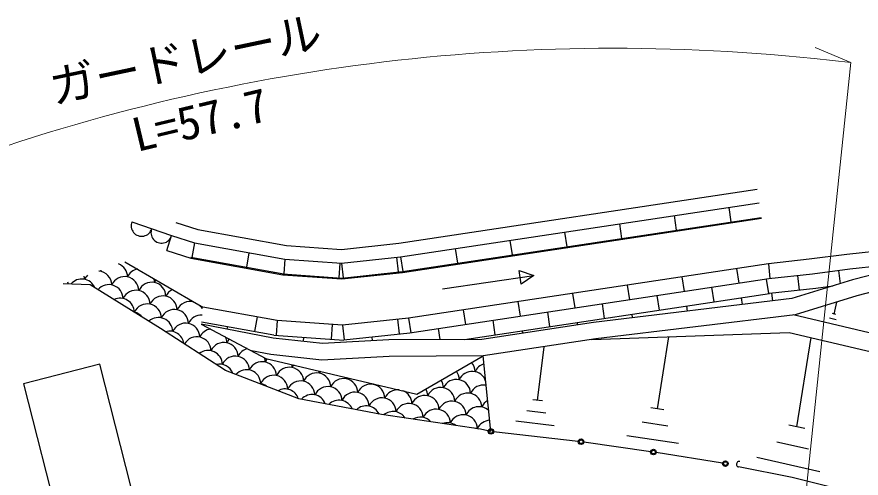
# Model space of a CAD drawing. Units: millimetres at full size, sheet at 1:1000; details may follow other scales. Extents: x 40000 to 680000, y 20000 to 380000.
# Drawn here: x 452780 to 498566, y 293018 to 318049 of the extents above; entities that cross this region are included whole.
import ezdxf
from ezdxf.enums import TextEntityAlignment as Align

# ---------------------------------------------------------------- set-up
doc = ezdxf.new("R2010")
doc.units = ezdxf.units.MM
doc.header["$LTSCALE"] = 1000
for name, color, linetype, lineweight in [('M-BGD', 7, 'Continuous', 25), ('M-STR-HTXT', 7, 'Continuous', 13), ('M-STR-STRC', 7, 'Continuous', 25)]:
    doc.layers.add(name, color=color, linetype=linetype, lineweight=lineweight)
doc.styles.add('ＭＳ ゴシック', font='')
doc.styles.get('ＭＳ ゴシック').set_extended_font_data('MS Gothic')

msp = doc.modelspace()

# ---------------------------------------------------------------- linework, layer by layer
at = {"layer": 'M-BGD'}
for p, q in [((491387, 307713), (491506, 306922)), ((488421, 307264), (488540, 306473)), ((459016, 306932), (461172, 306176)), ((473691, 304230), (493153, 307170)), ((485454, 306816), (485574, 306025)), ((492990, 307146), (492997, 307096)), ((482488, 306368), (482607, 305577)), ((490023, 306697), (490031, 306648)), ((460912, 305367), (461172, 306176)), ((479522, 305920), (479641, 305129)), ((487057, 306249), (487064, 306200)), ((462412, 305779), (462271, 304991)), ((476555, 305472), (476675, 304681)), ((484091, 305801), (484098, 305752)), ((462218, 305001), (467250, 304099)), ((465365, 305250), (465224, 304462)), ((473372, 305000), (473457, 304205)), ((473589, 305023), (473708, 304232)), ((481124, 305353), (481132, 305303)), ((458639, 304764), (462860, 302295)), ((463747, 304727), (463739, 304679)), ((467308, 304902), (467251, 304104)), ((470301, 304686), (470243, 303888)), ((470389, 304680), (470475, 303884)), ((478158, 304905), (478165, 304855)), ((493534, 304649), (493622, 303854)), ((497962, 304373), (500239, 304623)), ((466700, 304198), (466692, 304153)), ((467209, 304107), (470403, 303877)), ((470403, 303877), (473691, 304230)), ((471966, 304045), (471971, 303995)), ((475192, 304457), (475199, 304407)), ((480023, 304277), (480819, 304013)), ((480130, 303535), (480023, 304277)), ((491816, 304389), (491936, 303598)), ((493568, 303848), (495927, 304108)), ((495113, 304018), (495200, 303223)), ((495927, 304110), (497961, 304375)), ((497341, 304294), (497436, 303568)), ((468747, 303996), (468743, 303946)), ((474088, 300902), (493568, 303845)), ((475870, 303298), (480819, 304013)), ((480819, 304013), (480130, 303535)), ((488850, 303941), (488969, 303150)), ((493419, 303823), (493538, 303032)), ((485883, 303493), (486003, 302702)), ((490452, 303374), (490572, 302583)), ((493601, 303047), (496105, 303323)), ((496104, 303326), (497042, 303448)), ((477062, 300542), (493602, 303041)), ((482917, 303045), (483037, 302254)), ((487486, 302926), (487606, 302135)), ((492055, 302807), (492111, 302439)), ((493709, 303059), (493756, 302638)), ((479951, 302597), (480070, 301806)), ((484520, 302478), (484639, 301687)), ((489089, 302359), (489131, 302078)), ((497098, 301923), (497250, 302571)), ((465814, 301766), (465672, 300979)), ((476984, 302148), (477104, 301357)), ((481553, 302030), (481673, 301239)), ((486122, 301911), (486152, 301718)), ((497190, 301902), (497005, 301945)), ((462789, 301495), (466718, 300791)), ((466892, 301573), (466834, 300775)), ((469884, 301358), (469826, 300560)), ((470448, 301317), (470533, 300522)), ((473431, 301637), (473516, 300842)), ((474018, 301700), (474138, 300909)), ((478587, 301582), (478707, 300791)), ((483156, 301463), (483176, 301332)), ((497217, 301603), (496847, 301690)), ((464196, 301243), (464172, 301107)), ((470514, 300519), (474087, 300903)), ((475621, 301133), (475711, 300533)), ((480190, 301015), (480210, 300883)), ((466716, 300784), (470514, 300510)), ((468330, 300667), (468314, 300438)), ((472025, 300682), (472048, 300467)), ((477223, 300566), (477227, 300543)), ((487514, 296784), (488140, 300693)), ((495080, 295803), (495851, 300648)), ((481021, 297233), (481381, 300148)), ((478487, 295552), (478060, 299648)), ((481282, 297204), (480761, 297263)), ((487864, 296732), (487165, 296837)), ((481471, 296549), (480429, 296668)), ((481920, 295864), (479836, 296102)), ((488087, 295840), (486689, 296050)), ((495507, 295706), (494652, 295899)), ((488660, 294896), (485864, 295317)), ((495703, 294584), (493993, 294970)), ((496325, 293365), (492907, 294138))]:
    msp.add_line(p, q, dxfattribs=at)
for points in [[(461401, 306890), (462593, 306508), (467402, 305647), (470376, 305433), (473493, 305767), (492921, 308703)], [(461172, 306176), (462412, 305779), (467308, 304902), (470389, 304680), (473589, 305023), (493034, 307961)], [(460912, 305367), (462206, 304952), (467203, 304057), (470404, 303827), (473698, 304180), (493160, 307121)], [(502645, 305415), (500130, 305415), (497788, 305159), (495750, 304893), (493534, 304649)], [(502565, 304568), (500277, 304344), (498095, 303770), (494809, 302765), (484050, 301464), (477989, 300548), (472949, 300515), (469351, 300322), (466680, 300619), (462778, 301378)], [(493534, 304649), (474018, 301700), (470448, 301317), (466892, 301573), (462860, 302295)], [(502479, 303656), (500436, 303456), (498341, 302904), (494996, 301882), (484171, 300572), (478060, 299648), (472977, 299616), (469326, 299420), (466544, 299729), (465500, 299932)], [(478487, 295552), (477924, 295669), (472551, 296471), (468076, 297324), (464090, 298858), (460576, 301141), (456756, 303511), (455287, 303555)], [(494889, 301895), (501064, 300439), (513146, 299366), (529372, 297887), (537784, 297768), (547509, 298317)], [(462778, 301378), (466280, 299518), (474467, 297581), (478060, 299648)], [(483965, 300541), (494659, 300921), (500904, 299449), (513056, 298370), (529319, 296888), (537805, 296767), (544642, 297154)]]:
    msp.add_lwpolyline(points, dxfattribs=at)
msp.add_lwpolyline([(453143, 298143), (455112, 290385), (459256, 291437), (457287, 299195)], close=True, dxfattribs=at)
for centre, radius, start, end in [((459546, 306717), 572, 157.8511, 343.4992), ((460624, 306339), 572, 157.8511, 343.4992), ((458012, 303925), 769, 0.9393, 68.443), ((457156, 303490), 769, 135.0528, 155.5785), ((457156, 303490), 769, 0.9393, 84.5966), ((456544, 304230), 769, 0.9393, 4.0951), ((458012, 303925), 769, 151.2065, 155.5785), ((459481, 303619), 769, 102.5863, 155.5785), ((454831, 303360), 769, 14.0271, 21.9735), ((456299, 303055), 769, 23.017, 140.622), ((455687, 303795), 769, 0.9393, 13.1172), ((458624, 303185), 769, 0.9393, 155.5785), ((460093, 302879), 769, 0.9393, 155.5785), ((459481, 303619), 769, 0.9393, 16.7703), ((460949, 303314), 769, 143.3218, 155.5785), ((457768, 302750), 769, 0.9393, 139.6899), ((459237, 302445), 769, 0.9393, 155.5785), ((461562, 302574), 769, 117.0183, 155.5785), ((458380, 302010), 769, 1.2584, 115.103), ((460705, 302139), 769, 0.9393, 155.5785), ((459849, 301704), 769, 0.9393, 155.3085), ((462174, 301834), 769, 74.0766, 155.5785), ((461562, 302574), 769, 0.9393, 2.3382), ((463030, 302269), 769, 154.3866, 155.5785), ((462174, 301834), 769, 28.146, 45.2799), ((458992, 301270), 769, 38.8978, 77.4636), ((460461, 300964), 769, 0.9393, 132.2758), ((461317, 301399), 769, 0.9393, 155.5785), ((462786, 301094), 769, 87.3489, 155.5785), ((461930, 300659), 769, 0.9393, 155.5785), ((461073, 300224), 769, 7.3532, 106.6323), ((463398, 300354), 769, 99.0935, 155.5785), ((462542, 299919), 769, 0.9393, 150.4391), ((464010, 299614), 769, 0.9393, 155.5785), ((463398, 300354), 769, 0.9393, 24.952), ((464867, 300049), 769, 137.4069, 155.5785), ((463154, 299179), 769, 0.9393, 128.7301), ((465479, 299309), 769, 105.2269, 155.5785), ((464623, 298874), 769, 0.9393, 155.5785), ((465479, 299309), 769, 0.9393, 18.8185), ((466948, 299003), 769, 139.8804, 155.5785), ((463766, 298439), 769, 20.275, 103.6107), ((466091, 298569), 769, 0.9393, 155.5785), ((467560, 298263), 769, 0.9393, 155.5785), ((466948, 299003), 769, 0.9393, 13.5043), ((468416, 298698), 769, 143.2566, 155.5785), ((476860, 298782), 769, 0.9393, 41.3849), ((478329, 298476), 769, 106.8953, 155.5785), ((465235, 298134), 769, 0.9393, 138.7863), ((466704, 297828), 769, 0.9393, 155.5785), ((469029, 297958), 769, 0.9393, 155.5785), ((468416, 298698), 769, 0.9393, 10.1281), ((469885, 298393), 769, 146.5486, 155.5785), ((476004, 298347), 769, 0.9393, 37.5815), ((477472, 298042), 769, 18.3108, 155.5785), ((465847, 297394), 769, 52.103, 85.7961), ((468172, 297523), 769, 0.9393, 155.5785), ((470497, 297653), 769, 0.9393, 155.5785), ((469885, 298393), 769, 0.9393, 6.8361), ((471354, 298088), 769, 149.7725, 155.5785), ((471966, 297348), 769, 0.9393, 155.5785), ((471354, 298088), 769, 0.9393, 3.6122), ((472822, 297782), 769, 152.9421, 155.5785), ((475147, 297912), 769, 0.9393, 33.8118), ((476616, 297607), 769, 0.9393, 155.5785), ((478084, 297302), 769, 79.4189, 155.5785), ((467316, 297088), 769, 18.8492, 119.0499), ((469641, 297218), 769, 0.9393, 155.5785), ((471109, 296913), 769, 0.9393, 155.5785), ((473434, 297042), 769, 84.2928, 155.5785), ((473434, 297042), 769, 0.9393, 69.0919), ((474291, 297477), 769, 0.9393, 30.059), ((475759, 297172), 769, 0.9393, 155.5785), ((477228, 296867), 769, 0.9393, 155.5785), ((468784, 296783), 769, 20.4505, 137.9664), ((470253, 296478), 769, 22.6434, 135.7735), ((472578, 296608), 769, 0.9393, 155.5785), ((474903, 296737), 769, 0.9393, 155.5785), ((476372, 296432), 769, 0.9393, 155.5785), ((478697, 296562), 769, 120.0118, 155.5785), ((471722, 296173), 769, 24.8932, 133.5237), ((474047, 296302), 769, 0.9393, 155.5785), ((475515, 295997), 769, 0.9393, 155.5785), ((477840, 296127), 769, 46.5782, 155.5785), ((473190, 295867), 769, 32.3391, 130.675), ((474659, 295562), 769, 41.3608, 121.6533), ((476984, 295692), 769, 0.9393, 155.5785), ((476127, 295257), 769, 52.5471, 110.467), ((478452, 295387), 769, 92.1266, 155.5785), ((477596, 294952), 769, 71.7435, 91.2707)]:
    msp.add_arc(centre, radius, start, end, dxfattribs=at)
at = {"layer": 'M-STR-HTXT'}
for q in [(496073, 316379), (495369, 290291), (496014, 315782)]:
    msp.add_line((498001, 315575), q, dxfattribs=at)
msp.add_arc((485145, 211346), 105000, 84.05822, 111.27871, dxfattribs=at)
at = {"layer": 'M-STR-STRC'}
for p, q in [((483229, 295010), (478636, 295535)), ((487153, 294453), (483526, 294971)), ((491056, 293829), (487450, 294408))]:
    msp.add_line(p, q, dxfattribs=at)
msp.add_lwpolyline([(497719, 292333), (494821, 293049), (491921, 293625)], dxfattribs=at)
for centre, radius in [((478487, 295552), 150), ((478487, 295552), 120), ((478487, 295552), 100), ((483378, 294993), 150), ((483378, 294993), 120), ((483378, 294993), 100), ((487301, 294431), 150), ((487301, 294431), 120), ((487301, 294431), 100), ((491205, 293805), 150), ((491205, 293805), 120), ((491205, 293805), 100)]:
    msp.add_circle(centre, radius, dxfattribs=at)
msp.add_arc((491951, 293773), 150, 78.7545, 258.7545, dxfattribs=at)

# ---------------------------------------------------------------- texts
at = {"layer": 'M-STR-HTXT', "style": 'ＭＳ ゴシック'}
msp.add_text('ガードレール', height=1833, rotation=11.914, dxfattribs=at).set_placement((462220, 314325), align=Align.BOTTOM_CENTER)
msp.add_text('L=57.7', height=1833, rotation=13.382, dxfattribs=at).set_placement((462498, 313363), align=Align.TOP_CENTER)

doc.saveas('drawing.dxf')
